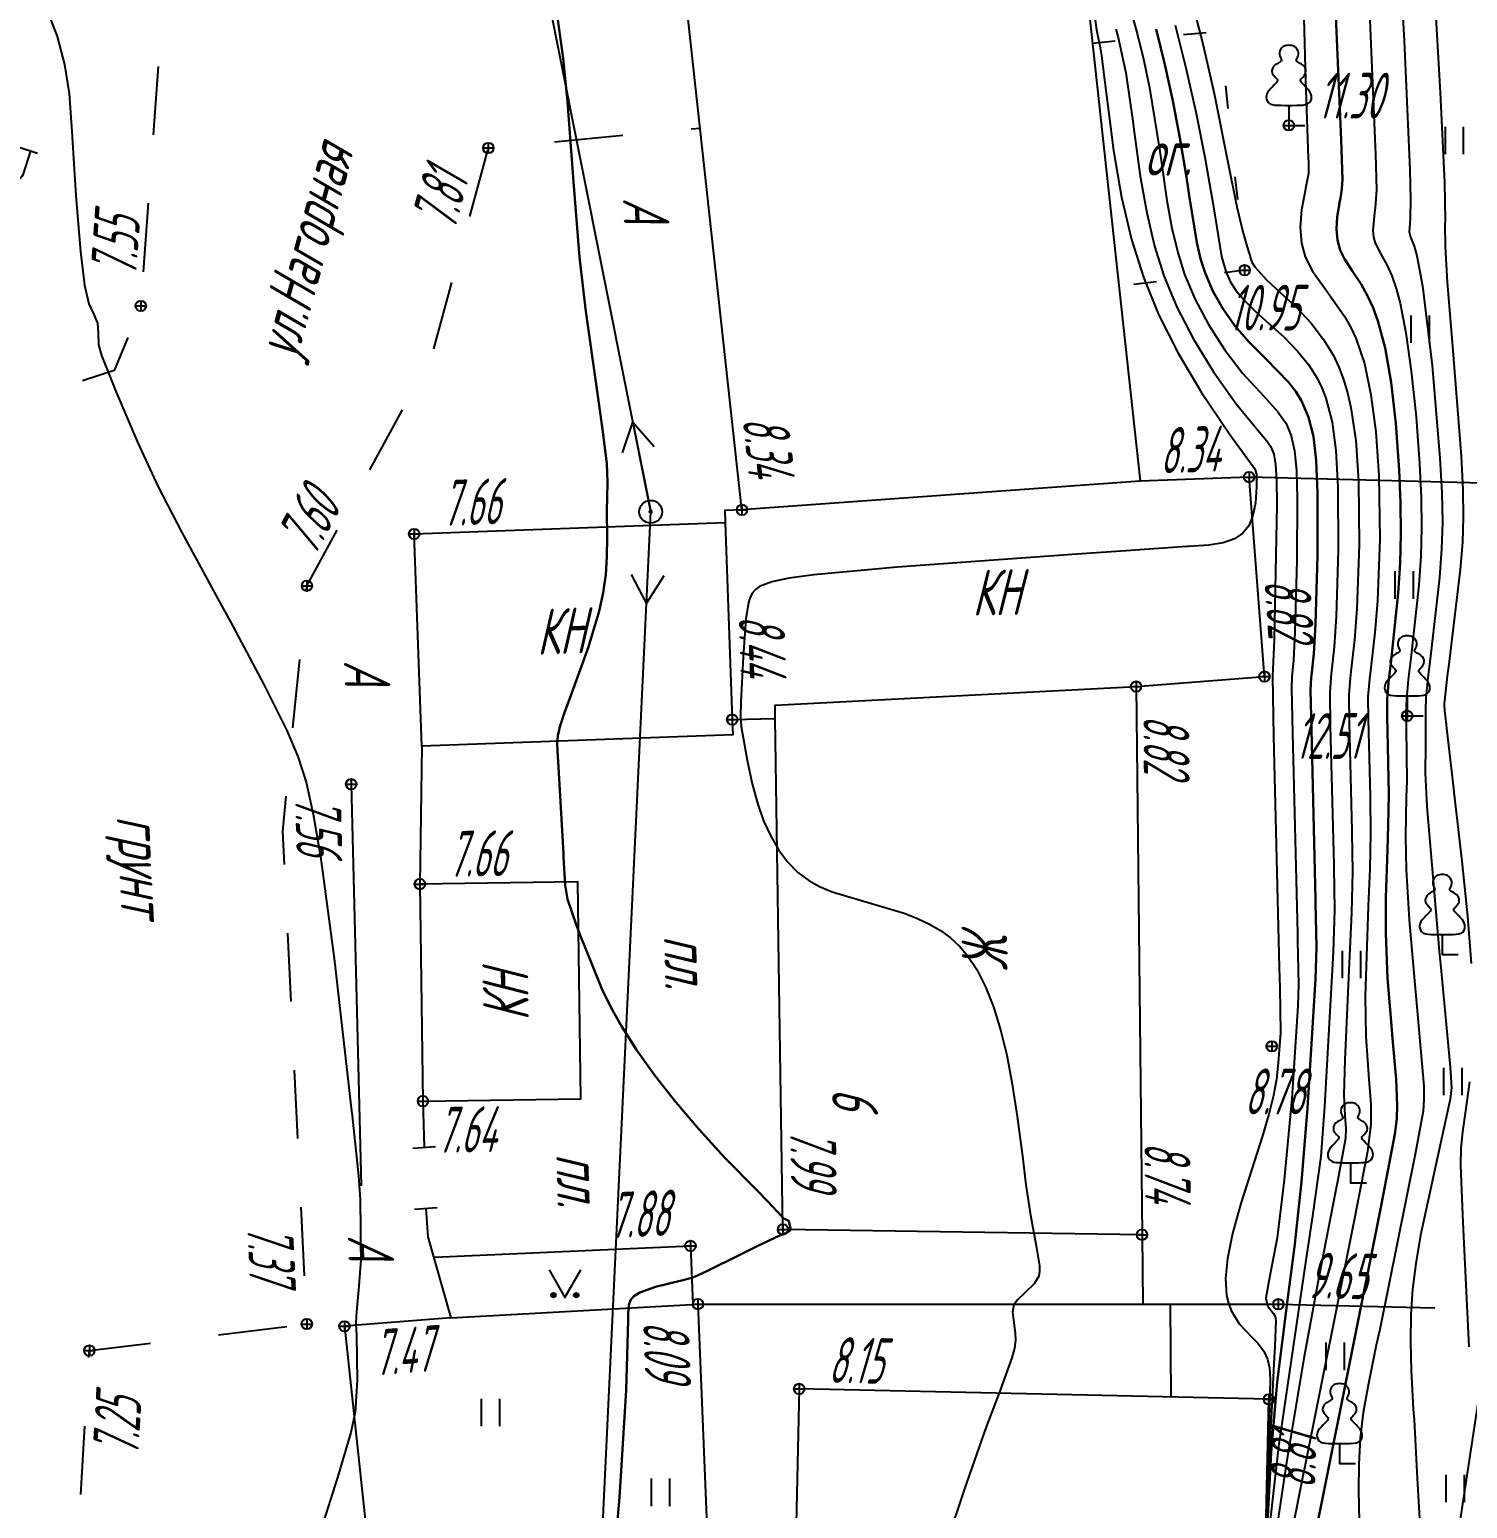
# Model space of a CAD drawing. Extents: x 1233805 to 1234355, y 654698 to 655114.
# Drawn here: x 1234185.61 to 1234217.05, y 654775.97 to 654808.29 of the extents above; entities that cross this region are included whole.
import ezdxf

# ---------------------------------------------------------------- set-up
doc = ezdxf.new("R2010")
doc.units = 0
doc.linetypes.add('ИИDash_05_15', pattern=[2, 0.5, -1.5])
doc.linetypes.add('ИИDash_15_15', pattern=[3, 1.5, -1.5])
for name, color, linetype, lineweight in [('ИИ_ГОРИЗОНТАЛИ_ОСН', 32, 'Continuous', 25), ('ИИ_ГОРИЗОНТАЛИ_УТОЛЩ', 32, 'Continuous', 30), ('ИИ_ДОРОГИ_АД', 7, 'Continuous', 25), ('ИИ_ЛЭП_НН', 250, 'Continuous', 25), ('ИИ_ОГРАДЫ', 7, 'Continuous', 25), ('ИИ_ОТМЕТКИ', 7, 'Continuous', 25), ('ИИ_СТРОЕНИЕ', 7, 'Continuous', 25), ('ИИ_УГОДЬЯ', 7, 'Continuous', 25)]:
    doc.layers.add(name, color=color, linetype=linetype, lineweight=lineweight)
doc.styles.add('VNIPISIMPLEXCUR', font='simplex.shx', dxfattribs={"width": 0.8, "oblique": 15})
doc.styles.add('ГОСТ 2.304 КУРСИВ', font='cs_gost2304.shx', dxfattribs={"oblique": 15})
doc.linetypes.add('ИИ054741_6', pattern='A,2,-0.5,[35,3dservice.shx,S=1,R=0,X=0,Y=0],-0.5,2', length=5)

# ---------------------------------------------------------------- blocks, each defined once
blk = doc.blocks.new('ИИ05401')
at = {"color": 0, "linetype": 'Continuous', "lineweight": 25}
for points in [[(-0.4, 1.2), (-0.4, 0)], [(0.4, 1.2), (0.4, 0)]]:
    blk.add_lwpolyline(points, dxfattribs=at)
blk = doc.blocks.new('ИИ05416')
at = {"linetype": 'Continuous', "lineweight": 25}
h = blk.add_hatch(color=0, dxfattribs=at)
edge = h.paths.add_edge_path()
edge.add_arc((-0.5, 0.1), 0.1, 0, 360)
h = blk.add_hatch(color=0, dxfattribs=at)
edge = h.paths.add_edge_path()
edge.add_arc((0.5, 0.1), 0.1, 0, 360)
at = {"color": 0, "linetype": 'Continuous', "lineweight": 25}
blk.add_lwpolyline([(-0.693, 1.2), (0, 0), (0.693, 1.2)], dxfattribs=at)
for centre in [(-0.5, 0.1), (0.5, 0.1)]:
    blk.add_circle(centre, 0.1, dxfattribs=at)
blk = doc.blocks.new('ИИ053881')
at = {"color": 0, "linetype": 'Continuous', "lineweight": 25}
blk.add_lwpolyline([(0, 0.875), (0.129, 0.876), (0.342, 0.878), (0.479, 0.882), (0.614, 0.891), (0.726, 0.907), (0.816, 0.94), (0.906, 1), (0.956, 1.071), (0.983, 1.151), (0.991, 1.231), (0.986, 1.295), (0.963, 1.379), (0.932, 1.445), (0.884, 1.516), (0.798, 1.61), (0.719, 1.692), (0.646, 1.766), (0.575, 1.842), (0.536, 1.889), (0.511, 1.929), (0.501, 1.967), (0.504, 1.992), (0.518, 2.017), (0.545, 2.049), (0.608, 2.115), (0.679, 2.198), (0.732, 2.29), (0.745, 2.372), (0.736, 2.444), (0.709, 2.515), (0.672, 2.575), (0.633, 2.617), (0.596, 2.646), (0.548, 2.678), (0.495, 2.709), (0.408, 2.76), (0.363, 2.789), (0.336, 2.812), (0.324, 2.831), (0.321, 2.846), (0.325, 2.865), (0.335, 2.89), (0.353, 2.928), (0.372, 2.968), (0.4, 3.034), (0.413, 3.103), (0.412, 3.19), (0.398, 3.247), (0.363, 3.319), (0.32, 3.377), (0.284, 3.414), (0.246, 3.444), (0.181, 3.476), (0.125, 3.489), (0.07, 3.496), (0, 3.5), (-0.07, 3.496), (-0.125, 3.489), (-0.181, 3.476), (-0.246, 3.444), (-0.284, 3.414), (-0.32, 3.377), (-0.363, 3.319), (-0.398, 3.247), (-0.412, 3.19), (-0.413, 3.103), (-0.4, 3.034), (-0.372, 2.968), (-0.353, 2.928), (-0.335, 2.89), (-0.325, 2.865), (-0.321, 2.846), (-0.324, 2.831), (-0.336, 2.812), (-0.363, 2.789), (-0.408, 2.76), (-0.495, 2.709), (-0.548, 2.678), (-0.596, 2.646), (-0.633, 2.617), (-0.672, 2.575), (-0.709, 2.515), (-0.736, 2.444), (-0.745, 2.372), (-0.732, 2.29), (-0.679, 2.198), (-0.608, 2.115), (-0.545, 2.049), (-0.518, 2.017), (-0.504, 1.992), (-0.501, 1.967), (-0.511, 1.929), (-0.536, 1.889), (-0.575, 1.842), (-0.646, 1.766), (-0.719, 1.692), (-0.798, 1.61), (-0.884, 1.516), (-0.932, 1.445), (-0.963, 1.379), (-0.986, 1.295), (-0.991, 1.231), (-0.983, 1.151), (-0.956, 1.071), (-0.906, 1), (-0.816, 0.94), (-0.726, 0.907), (-0.614, 0.891), (-0.479, 0.882), (-0.342, 0.878), (-0.129, 0.876)], close=True, dxfattribs=at)
blk.add_lwpolyline([(0, 0.875), (0, 0), (0.7, 0)], dxfattribs=at)
blk = doc.blocks.new('ИИ0511015')
at = {"linetype": 'Continuous', "lineweight": 25}
blk.add_hatch(color=0, dxfattribs=at).paths.add_polyline_path([(-0.05, 0, 1), (0.05, 0, 1)])
at = {"color": 0, "linetype": 'Continuous', "lineweight": 25, "flags": 128}
for points in [[(0, 0.5), (0, 3)], [(0, 2.806), (1.5, 2.806)], [(1.184, 2.806), (1.184, 1.706), (1.174, 1.617), (1.144, 1.532), (1.096, 1.456), (1.033, 1.393), (0.957, 1.345), (0.873, 1.316), (0.784, 1.306), (0.695, 1.316), (0.61, 1.345), (0.534, 1.393), (0.471, 1.456), (0.423, 1.532), (0.394, 1.617), (0.384, 1.706), (0.384, 2.806)]]:
    blk.add_lwpolyline(points, dxfattribs=at)
at = {"color": 0, "linetype": 'Continuous', "lineweight": 25}
for radius in [0.5, 0.05]:
    blk.add_circle((0, 0), radius, dxfattribs=at)
blk = doc.blocks.new('ИИ051144')
at = {"color": 0, "linetype": 'Continuous', "lineweight": 25, "flags": 128}
for points in [[(2.775, 0.707), (4, 0), (2.775, -0.707)], [(4, 0), (0, 0)]]:
    blk.add_lwpolyline(points, dxfattribs=at)
blk = doc.blocks.new('ИИ051081')
at = {"linetype": 'Continuous', "lineweight": 25}
blk.add_hatch(color=0, dxfattribs=at).paths.add_polyline_path([(-0.05, 0, 1), (0.05, 0, 1)])
at = {"color": 0, "linetype": 'Continuous', "lineweight": 25}
for radius in [0.5, 0.05]:
    blk.add_circle((0, 0), radius, dxfattribs=at)
blk = doc.blocks.new('PICKET')
at = {"color": 0, "linetype": 'Continuous', "lineweight": 25}
for p, q in [((-0.23, 0), (0.23, 0)), ((0, 0.23), (0, -0.23))]:
    blk.add_line(p, q, dxfattribs=at)
blk.add_circle((0, 0), 0.23, dxfattribs=at)
at = {"color": 0, "linetype": 'Continuous', "style": 'VNIPISIMPLEXCUR', "oblique": 15, "width": 0.8}
blk.add_attdef('OTMETKA', (1.25, 0.3), '', height=2, dxfattribs=at)
at = {"color": 8, "linetype": 'Continuous', "style": 'VNIPISIMPLEXCUR', "oblique": 15, "width": 0.8, "flags": 1}
blk.add_attdef('NOMER', (1.25, -2.7), '', height=2, dxfattribs=at)

msp = doc.modelspace()

# ---------------------------------------------------------------- linework, layer by layer
at = {"layer": 'ИИ_ГОРИЗОНТАЛИ_ОСН', "flags": 128}
for points, elevation in [([(1234213.392, 654811.508), (1234213.506, 654807.19), (1234213.57, 654805.479), (1234213.574, 654805.401), (1234213.573, 654805.145), (1234213.511, 654804.817), (1234213.507, 654804.803), (1234213.422, 654804.35), (1234213.394, 654803.97), (1234213.42, 654803.626), (1234213.502, 654803.325), (1234213.662, 654803.014), (1234213.959, 654802.596), (1234214.352, 654802.037), (1234214.492, 654801.792), (1234214.607, 654801.547), (1234214.795, 654800.991), (1234214.94, 654800.311), (1234215.045, 654799.503), (1234215.11, 654798.546), (1234215.136, 654797.153), (1234215.084, 654795.805), (1234215.025, 654795.116), (1234214.936, 654794.338), (1234214.908, 654794.104), (1234214.874, 654793.706), (1234214.878, 654793.216), (1234214.919, 654791.53), (1234214.92, 654791.497), (1234214.932, 654790.728), (1234214.915, 654789.944), (1234214.882, 654789.129), (1234214.815, 654787.154), (1234214.826, 654786.281), (1234214.885, 654785.452), (1234214.886, 654785.439), (1234214.937, 654784.803), (1234214.939, 654784.363), (1234214.865, 654783.766), (1234214.58, 654782.305), (1234213.479, 654776.809), (1234213.468, 654776.753), (1234212.836, 654773.564)], 11.5), ([(1234215.495, 654811.008), (1234215.664, 654808.051), (1234215.791, 654805.23), (1234215.806, 654804.569), (1234215.798, 654804.185), (1234215.786, 654804.047), (1234215.776, 654803.878), (1234215.794, 654803.774), (1234215.817, 654803.721), (1234215.884, 654803.559), (1234215.944, 654803.344), (1234216.066, 654802.695), (1234216.275, 654800.948), (1234216.449, 654798.925), (1234216.489, 654798.167), (1234216.501, 654797.526), (1234216.485, 654796.941), (1234216.441, 654796.319), (1234216.242, 654794.597), (1234216.183, 654794.124), (1234216.139, 654793.687), (1234216.134, 654793.413), (1234216.134, 654793.383), (1234216.131, 654792.707), (1234216.13, 654792.641), (1234216.126, 654792.035), (1234216.16, 654791.309), (1234216.433, 654788.147), (1234216.474, 654787.711), (1234216.669, 654785.612), (1234216.699, 654785.158), (1234216.671, 654784.913), (1234216.394, 654783.642), (1234216.356, 654783.477), (1234216.023, 654781.937), (1234215.92, 654781.317), (1234215.851, 654780.761), (1234215.813, 654780.205), (1234215.802, 654779.616), (1234215.819, 654778.982), (1234215.866, 654778.135), (1234215.881, 654777.901), (1234215.952, 654776.621), (1234216.023, 654775.365)], 13), ([(1234216.222, 654810.965), (1234216.452, 654806.918), (1234216.544, 654804.95), (1234216.559, 654804.114), (1234216.557, 654804.041), (1234216.559, 654803.543), (1234216.606, 654802.769), (1234216.72, 654801.368), (1234216.909, 654798.968), (1234216.948, 654798.229), (1234216.958, 654797.632), (1234216.94, 654797.089), (1234216.893, 654796.49), (1234216.64, 654794.419), (1234216.606, 654794.163), (1234216.544, 654793.623), (1234216.544, 654793.62), (1234216.541, 654793.573), (1234216.538, 654793.537), (1234216.545, 654793.404), (1234216.559, 654793.286), (1234216.582, 654793.096), (1234216.59, 654793.024), (1234216.745, 654791.704), (1234216.754, 654791.624), (1234216.928, 654790.118), (1234217.049, 654788.912), (1234217.129, 654787.879)], 13.5), ([(1234210.946, 654809.217), (1234211.267, 654807.98), (1234211.51, 654806.895), (1234211.813, 654805.395), (1234212.01, 654804.417), (1234212.145, 654803.84), (1234212.264, 654803.445), (1234212.292, 654803.361), (1234212.302, 654803.32), (1234212.336, 654803.21), (1234212.398, 654803.104), (1234212.654, 654802.823), (1234212.853, 654802.642), (1234213.296, 654802.229), (1234213.629, 654801.873), (1234213.905, 654801.518), (1234214.121, 654801.165), (1234214.24, 654800.914), (1234214.342, 654800.643), (1234214.43, 654800.349), (1234214.503, 654800.03), (1234214.607, 654799.312), (1234214.664, 654798.419), (1234214.681, 654797.031), (1234214.632, 654795.634), (1234214.579, 654794.955), (1234214.502, 654794.263), (1234214.483, 654794.113), (1234214.456, 654793.752), (1234214.464, 654793.142), (1234214.522, 654790.781), (1234214.523, 654790.741), (1234214.536, 654789.879), (1234214.511, 654788.983), (1234214.447, 654787.575), (1234214.367, 654785.769), (1234214.35, 654785.003), (1234214.369, 654784.554), (1234214.37, 654784.546), (1234214.389, 654784.272), (1234214.382, 654784.056), (1234214.216, 654783.145), (1234214.165, 654782.89), (1234213.799, 654781.021), (1234213.482, 654779.288), (1234213.102, 654777.018), (1234212.795, 654774.976)], 11), ([(1234185.977, 654808.76), (1234186.213, 654808.141), (1234186.376, 654807.527), (1234186.474, 654806.897), (1234186.534, 654806.067), (1234186.541, 654805.952), (1234186.626, 654804.658), (1234186.727, 654803.443), (1234186.813, 654802.704), (1234186.906, 654802.299), (1234187.017, 654802.062), (1234187.099, 654801.874), (1234187.109, 654801.662), (1234187.12, 654801.401), (1234187.184, 654801.166), (1234187.359, 654800.728), (1234187.447, 654800.516), (1234187.508, 654800.366), (1234187.972, 654799.271), (1234188.419, 654798.314), (1234188.941, 654797.299), (1234189.727, 654795.849), (1234189.995, 654795.359), (1234190.735, 654793.977), (1234191.235, 654792.972), (1234191.48, 654792.399), (1234191.656, 654791.843), (1234191.815, 654791.142), (1234191.973, 654790.22), (1234192.27, 654787.99), (1234192.661, 654784.588), (1234192.662, 654784.577), (1234192.665, 654784.548), (1234192.806, 654783.239), (1234192.84, 654782.716), (1234192.856, 654781.402), (1234192.814, 654780.83), (1234192.803, 654780.745), (1234192.75, 654780.184), (1234192.746, 654779.994), (1234192.746, 654779.99), (1234192.761, 654779.751), (1234192.777, 654778.763), (1234192.727, 654778.069), (1234192.724, 654778.044), (1234192.724, 654778.04), (1234192.638, 654777.623), (1234192.347, 654776.643), (1234190.829, 654771.884)], 7.5), ([(1234208.871, 654808.759), (1234208.94, 654808.288), (1234208.992, 654808.04), (1234208.995, 654808.029), (1234209.051, 654807.723), (1234209.149, 654806.9), (1234209.155, 654806.854), (1234209.307, 654805.647), (1234209.485, 654804.632), (1234209.704, 654803.706), (1234209.963, 654802.879), (1234210.297, 654802.067), (1234210.723, 654801.223), (1234211.235, 654800.357), (1234211.851, 654799.439), (1234212.366, 654798.74), (1234212.403, 654798.69), (1234212.436, 654798.571), (1234212.44, 654798.296), (1234212.417, 654797.948), (1234212.36, 654797.671), (1234212.266, 654797.448), (1234212.135, 654797.283), (1234211.953, 654797.162), (1234211.706, 654797.077), (1234211.394, 654797.024), (1234210.952, 654796.992), (1234210.911, 654796.99), (1234209.58, 654796.902), (1234209.051, 654796.864), (1234208.509, 654796.825), (1234204.583, 654796.538), (1234202.758, 654796.375), (1234202.221, 654796.301), (1234201.842, 654796.221), (1234201.574, 654796.118), (1234201.484, 654796.054), (1234201.415, 654795.978), (1234201.365, 654795.886), (1234201.328, 654795.771), (1234201.275, 654795.412), (1234201.211, 654794.58), (1234201.16, 654793.592), (1234201.155, 654793.286), (1234201.169, 654793.057), (1234201.298, 654792.326), (1234201.41, 654791.806), (1234201.526, 654791.383), (1234201.661, 654790.999), (1234201.816, 654790.658), (1234201.994, 654790.354), (1234202.192, 654790.091), (1234202.412, 654789.869), (1234202.652, 654789.689), (1234202.882, 654789.562), (1234203.156, 654789.447), (1234203.943, 654789.211), (1234204.734, 654788.978), (1234205.028, 654788.864), (1234205.289, 654788.739), (1234205.531, 654788.596), (1234205.748, 654788.436), (1234205.942, 654788.257), (1234206.114, 654788.059), (1234206.324, 654787.746), (1234206.514, 654787.371), (1234206.687, 654786.932), (1234206.841, 654786.428), (1234206.976, 654785.871), (1234207.097, 654785.24), (1234207.206, 654784.533), (1234207.325, 654783.606), (1234207.396, 654783.041), (1234207.495, 654782.375), (1234207.619, 654781.708), (1234207.694, 654781.267), (1234207.695, 654781.144), (1234207.675, 654781.043), (1234207.578, 654780.878), (1234207.374, 654780.68), (1234207.215, 654780.528), (1234207.133, 654780.414), (1234207.1, 654780.256), (1234207.13, 654780.02), (1234207.164, 654779.806), (1234207.168, 654779.634), (1234207.144, 654779.466), (1234207.089, 654779.26), (1234206.824, 654778.532), (1234206.521, 654777.724), (1234206.064, 654776.438), (1234205.64, 654775.157)], 8.5), ([(1234209.653, 654808.828), (1234209.826, 654808.21), (1234209.973, 654807.619), (1234210.1, 654807.022), (1234210.319, 654805.68), (1234210.359, 654805.379), (1234210.477, 654804.558), (1234210.586, 654803.953), (1234210.714, 654803.417), (1234210.864, 654802.942), (1234211.093, 654802.395), (1234211.386, 654801.844), (1234211.739, 654801.299), (1234212.134, 654800.785), (1234212.597, 654800.276), (1234212.907, 654799.937), (1234213.083, 654799.683), (1234213.196, 654799.415), (1234213.269, 654799.086), (1234213.309, 654798.655), (1234213.326, 654798.04), (1234213.317, 654796.69), (1234213.275, 654795.121), (1234213.245, 654794.506), (1234213.212, 654794.15), (1234213.21, 654794.139), (1234213.202, 654793.898), (1234213.223, 654792.92), (1234213.33, 654788.532), (1234213.334, 654788.378), (1234213.355, 654787.419), (1234213.344, 654786.949), (1234213.207, 654784.925), (1234213.044, 654783.15), (1234212.888, 654781.88), (1234212.709, 654780.936), (1234212.643, 654780.561), (1234212.674, 654780.397), (1234212.779, 654780.26), (1234212.809, 654780.23), (1234212.845, 654780.17), (1234212.859, 654780.069), (1234212.84, 654779.515), (1234212.819, 654779.131), (1234212.687, 654776.405), (1234212.674, 654776.06), (1234212.616, 654774.707)], 9.5), ([(1234210.656, 654808.392), (1234210.892, 654807.458), (1234211.109, 654806.494), (1234211.305, 654805.506), (1234211.488, 654804.46), (1234211.567, 654803.965), (1234211.675, 654803.335), (1234211.764, 654803.004), (1234211.861, 654802.788), (1234211.993, 654802.582), (1234212.174, 654802.368), (1234212.417, 654802.13), (1234212.637, 654801.935), (1234213.042, 654801.568), (1234213.335, 654801.266), (1234213.575, 654800.97), (1234213.762, 654800.676), (1234213.866, 654800.463), (1234213.955, 654800.234), (1234214.091, 654799.713), (1234214.175, 654799.092), (1234214.218, 654798.293), (1234214.226, 654796.912), (1234214.18, 654795.463), (1234214.134, 654794.8), (1234214.069, 654794.207), (1234214.059, 654794.122), (1234214.038, 654793.801), (1234214.05, 654793.068), (1234214.125, 654790.031), (1234214.126, 654789.984), (1234214.141, 654789.043), (1234214.111, 654788.126), (1234213.926, 654784.752), (1234213.841, 654783.656), (1234213.662, 654782.358), (1234213.507, 654781.342), (1234212.916, 654777.316), (1234212.725, 654775.644)], 10.5), ([(1234214.909, 654808.672), (1234215.042, 654805.561), (1234215.061, 654804.788), (1234215.035, 654804.396), (1234215.019, 654804.288), (1234214.982, 654803.899), (1234214.995, 654803.752), (1234215.03, 654803.624), (1234215.148, 654803.401), (1234215.287, 654803.154), (1234215.397, 654802.91), (1234215.494, 654802.63), (1234215.579, 654802.312), (1234215.705, 654801.664), (1234215.822, 654800.823), (1234215.925, 654799.829), (1234216.003, 654798.798), (1234216.037, 654798.061), (1234216.046, 654797.401), (1234216.03, 654796.783), (1234215.988, 654796.147), (1234215.813, 654794.555), (1234215.756, 654794.087), (1234215.714, 654793.652), (1234215.705, 654793.364), (1234215.713, 654793.029), (1234215.713, 654793.025), (1234215.722, 654791.867), (1234215.713, 654791.51), (1234215.698, 654790.653), (1234215.712, 654789.924), (1234215.778, 654788.835), (1234215.917, 654787.248), (1234215.924, 654787.175), (1234216.092, 654785.196), (1234216.099, 654784.905), (1234216.079, 654784.652), (1234215.908, 654783.711), (1234215.13, 654779.876), (1234215.057, 654779.534), (1234214.875, 654778.659), (1234214.772, 654778.06), (1234214.704, 654777.5), (1234214.671, 654776.936), (1234214.665, 654776.364), (1234214.683, 654775.69)], 12.5), ([(1234209.361, 654808.301), (1234209.41, 654808.12), (1234209.581, 654807.349), (1234209.734, 654806.29), (1234209.756, 654806.109), (1234209.894, 654805.09), (1234210.037, 654804.285), (1234210.21, 654803.558), (1234210.413, 654802.911), (1234210.697, 654802.226), (1234211.059, 654801.524), (1234211.495, 654800.812), (1234211.993, 654800.112), (1234212.505, 654799.491), (1234212.659, 654799.31), (1234212.743, 654799.187), (1234212.813, 654799.014), (1234212.854, 654798.784), (1234212.875, 654798.443), (1234212.88, 654797.914), (1234212.823, 654794.95), (1234212.786, 654794.148), (1234212.786, 654794.148), (1234212.809, 654792.847), (1234212.933, 654787.783), (1234212.944, 654787.353), (1234212.961, 654786.361), (1234212.912, 654785.709), (1234212.872, 654785.347), (1234212.808, 654784.992), (1234212.707, 654784.581), (1234212.57, 654784.109), (1234212.385, 654783.539), (1234212.096, 654782.633), (1234211.914, 654781.976), (1234211.8, 654781.429), (1234211.757, 654780.992), (1234211.784, 654780.619), (1234211.826, 654780.449), (1234211.886, 654780.29), (1234212.059, 654780.004), (1234212.336, 654779.706), (1234212.467, 654779.575), (1234212.597, 654779.405), (1234212.681, 654779.228), (1234212.724, 654779.036), (1234212.736, 654778.785), (1234212.721, 654778.161), (1234212.685, 654777.025), (1234212.682, 654776.922), (1234212.627, 654775.446)], 9), ([(1234217.091, 654785.292), (1234217.003, 654784.654), (1234216.939, 654784.199), (1234216.908, 654783.842), (1234216.899, 654783.47), (1234216.942, 654782.381), (1234216.959, 654782.065), (1234217.082, 654779.496)], 13.5)]:
    msp.add_lwpolyline(points, dxfattribs=dict(at, elevation=elevation))
at = {"layer": 'ИИ_ГОРИЗОНТАЛИ_УТОЛЩ', "flags": 128}
for points, elevation in [([(1234214.14, 654809.269), (1234214.289, 654805.885), (1234214.315, 654805.019), (1234214.304, 654804.813), (1234214.273, 654804.606), (1234214.261, 654804.541), (1234214.204, 654804.201), (1234214.188, 654803.93), (1234214.208, 654803.688), (1234214.266, 654803.474), (1234214.359, 654803.284), (1234214.531, 654803.021), (1234214.724, 654802.727), (1234214.867, 654802.475), (1234214.99, 654802.21), (1234215.093, 654801.93), (1234215.249, 654801.334), (1234215.38, 654800.581), (1234215.484, 654799.681), (1234215.556, 654798.672), (1234215.585, 654797.954), (1234215.591, 654797.277), (1234215.575, 654796.626), (1234215.536, 654795.976), (1234215.373, 654794.435), (1234215.332, 654794.096), (1234215.293, 654793.666), (1234215.292, 654793.29), (1234215.316, 654792.28), (1234215.317, 654792.256), (1234215.328, 654791.576), (1234215.318, 654790.905), (1234215.3, 654790.365), (1234215.268, 654789.312), (1234215.263, 654788.539), (1234215.302, 654787.558), (1234215.401, 654786.35), (1234215.404, 654786.32), (1234215.489, 654785.351), (1234215.516, 654784.78), (1234215.505, 654784.489), (1234215.459, 654784.145), (1234215.145, 654782.509), (1234213.865, 654776.11), (1234213.785, 654775.715)], 12), ([(1234197.16, 654808.503), (1234197.275, 654807.666), (1234197.373, 654806.713), (1234197.502, 654804.963), (1234197.632, 654803.318), (1234197.777, 654802.13), (1234198.021, 654800.39), (1234198.132, 654799.609), (1234198.231, 654798.81), (1234198.247, 654798.39), (1234198.247, 654798.385), (1234198.236, 654797.767), (1234198.239, 654797.198), (1234198.239, 654797.196), (1234198.236, 654796.77), (1234198.208, 654796.38), (1234198.15, 654795.981), (1234198.063, 654795.577), (1234197.83, 654794.798), (1234197.439, 654793.712), (1234197.301, 654793.339), (1234197.204, 654793.051), (1234197.16, 654792.854), (1234197.149, 654792.673), (1234197.164, 654792.388), (1234197.172, 654792.29), (1234197.284, 654790.281), (1234197.288, 654790.203), (1234197.325, 654789.591), (1234197.373, 654789.281), (1234197.565, 654788.728), (1234197.689, 654788.405), (1234197.728, 654788.303), (1234198.127, 654787.326), (1234198.331, 654786.906), (1234198.55, 654786.51), (1234198.88, 654785.988), (1234199.279, 654785.43), (1234199.738, 654784.845), (1234200.243, 654784.253), (1234200.815, 654783.632), (1234201.52, 654782.914), (1234201.756, 654782.676), (1234202.061, 654782.344), (1234202.1, 654782.303), (1234202.142, 654782.287), (1234202.209, 654782.251), (1234202.244, 654782.111), (1234202.246, 654782.094), (1234202.247, 654782.087), (1234202.243, 654782.042), (1234202.191, 654782.006), (1234201.912, 654781.886), (1234201.905, 654781.883), (1234201.536, 654781.708), (1234201.156, 654781.518), (1234200.422, 654781.153), (1234200.134, 654781.021), (1234199.875, 654780.951), (1234199.864, 654780.948), (1234199.3, 654780.806), (1234198.954, 654780.683), (1234198.826, 654780.607), (1234198.749, 654780.519), (1234198.712, 654780.407), (1234198.7, 654780.229), (1234198.699, 654780.077), (1234198.653, 654778.549), (1234198.511, 654776.207), (1234198.43, 654775.291)], 8), ([(1234210.241, 654808.301), (1234210.435, 654807.528), (1234210.609, 654806.739), (1234210.763, 654805.93), (1234210.903, 654805.07), (1234210.963, 654804.664), (1234211.132, 654803.636), (1234211.216, 654803.283), (1234211.314, 654802.973), (1234211.482, 654802.578), (1234211.699, 654802.193), (1234211.964, 654801.819), (1234212.276, 654801.457), (1234212.645, 654801.09), (1234213.135, 654800.587), (1234213.296, 654800.381), (1234213.423, 654800.179), (1234213.577, 654799.822), (1234213.681, 654799.397), (1234213.742, 654798.872), (1234213.772, 654798.167), (1234213.772, 654796.796), (1234213.728, 654795.292), (1234213.689, 654794.65), (1234213.639, 654794.17), (1234213.634, 654794.131), (1234213.62, 654793.85), (1234213.636, 654792.994), (1234213.728, 654789.282), (1234213.73, 654789.201), (1234213.748, 654788.236), (1234213.727, 654787.538), (1234213.555, 654784.716), (1234213.421, 654783.107), (1234213.267, 654781.681), (1234213.121, 654780.574), (1234212.89, 654778.722), (1234212.761, 654777.19), (1234212.665, 654775.373)], 10)]:
    msp.add_lwpolyline(points, dxfattribs=dict(at, elevation=elevation))
at = {"layer": 'ИИ_ДОРОГИ_АД', "linetype": 'ИИDash_15_15', "flags": 128}
for points in [[(1234160.88, 654911.763), (1234163.165, 654916.5), (1234165.239, 654919.415), (1234166.094, 654920.023), (1234166.836, 654920.366), (1234167.692, 654920.423), (1234168.49, 654920.366), (1234169.289, 654919.871), (1234170.468, 654916.867), (1234172.984, 654909.783), (1234176.836, 654898.471), (1234178.764, 654893.146), (1234178.667, 654892.418), (1234177.987, 654891.592), (1234177.938, 654890.523), (1234179.339, 654883.855), (1234180.242, 654879.236), (1234181.553, 654870.46), (1234182.098, 654862.128), (1234183.655, 654849.527), (1234184.728, 654844.014), (1234186.479, 654836.862), (1234188.139, 654831.484), (1234189.258, 654824.964), (1234190.134, 654819.807), (1234189.896, 654814.572), (1234188.631, 654811.41), (1234188.436, 654807.615), (1234188.043, 654802.252), (1234187.459, 654800.841), (1234185.659, 654800.257), (1234183.956, 654800.646), (1234182.367, 654801.97), (1234180.968, 654801.132)], [(1234191.938, 654714.554), (1234192.965, 654715.104), (1234194.639, 654716.753), (1234195.335, 654717.773), (1234195.754, 654718.845), (1234196.39, 654721.356), (1234196.528, 654722.788), (1234197.091, 654727.069), (1234195.475, 654733.231), (1234193.566, 654738.604), (1234191.841, 654742.808), (1234190.414, 654753.902), (1234188.539, 654763.063), (1234186.962, 654763.321), (1234186.286, 654768.894), (1234186.919, 654779.417), (1234191.672, 654779.996), (1234191.147, 654790.763), (1234191.676, 654796.134), (1234194.409, 654801.17), (1234195.642, 654805.705), (1234200.274, 654806.141)]]:
    msp.add_lwpolyline(points, dxfattribs=at)
at = {"layer": 'ИИ_ДОРОГИ_АД', "flags": 128}
for points in [[(1234192.644, 654791.796), (1234192.865, 654783.019)], [(1234209.934, 654781.947), (1234209.949, 654780.431)], [(1234194.467, 654781.46), (1234200.062, 654781.705), (1234200.11, 654780.426)], [(1234200.225, 654780.432), (1234200.816, 654765.918), (1234194.025, 654765.673)], [(1234210.552, 654780.43), (1234210.566, 654778.399)]]:
    msp.add_lwpolyline(points, dxfattribs=at)
at = {"layer": 'ИИ_ЛЭП_НН', "flags": 128}
msp.add_lwpolyline([(1234210.181, 654726.963), (1234197.131, 654754.262), (1234199.193, 654797.752), (1234192.034, 654833.676)], dxfattribs=at)
at = {"layer": 'ИИ_ОГРАДЫ', "linetype": 'ИИ054741_6'}
for points in [[(1234207.102, 654751.479), (1234209.488, 654750.706), (1234212.253, 654758.458), (1234216.291, 654771.741), (1234218.696, 654787.574), (1234219.65, 654798.318), (1234212.275, 654798.51)], [(1234194.191, 654792.627), (1234194.146, 654789.613)], [(1234194.212, 654784.868), (1234194.239, 654783.857)], [(1234194.275, 654782.524), (1234194.322, 654781.9), (1234194.82, 654780.131), (1234200.225, 654780.432), (1234212.914, 654780.43), (1234216.338, 654780.35)], [(1234194.82, 654780.131), (1234192.497, 654779.947), (1234194.104, 654764.937)]]:
    msp.add_lwpolyline(points, dxfattribs=at)
at = {"layer": 'ИИ_ОГРАДЫ', "flags": 128}
for points in [[(1234193.99, 654783.839), (1234194.489, 654783.874)], [(1234194.026, 654782.507), (1234194.525, 654782.542)]]:
    msp.add_lwpolyline(points, dxfattribs=at)
at = {"layer": 'ИИ_СТРОЕНИЕ'}
for points in [[(1234207.264, 654822.572), (1234209.893, 654798.425), (1234201.188, 654797.794), (1234198.54, 654821.984)], [(1234194.021, 654797.268), (1234200.818, 654797.517), (1234200.974, 654793.211), (1234200.988, 654792.876), (1234194.191, 654792.627)], [(1234202.083, 654782.063), (1234201.916, 654793.235), (1234201.911, 654793.525), (1234209.804, 654793.932), (1234209.934, 654781.947)], [(1234194.146, 654789.613), (1234194.212, 654784.868), (1234197.665, 654784.916), (1234197.599, 654789.661)], [(1234202.439, 654778.578), (1234202.208, 654768.086), (1234210.33, 654767.906), (1234210.406, 654772.034), (1234212.562, 654771.924), (1234212.709, 654778.351)]]:
    msp.add_lwpolyline(points, close=True, dxfattribs=at)
at = {"layer": 'ИИ_СТРОЕНИЕ', "flags": 128}
msp.add_lwpolyline([(1234201.188, 654797.794), (1234200.81, 654797.777), (1234200.818, 654797.517), (1234200.974, 654793.211), (1234201.916, 654793.235), (1234201.911, 654793.525), (1234209.804, 654793.932), (1234212.611, 654794.15), (1234212.275, 654798.51), (1234209.893, 654798.425)], close=True, dxfattribs=at)
at = {"layer": 'ИИ_УГОДЬЯ', "linetype": 'ИИDash_05_15', "flags": 128}
msp.add_lwpolyline([(1234208.85, 654807.998), (1234211.638, 654808.259), (1234212.178, 654803.033), (1234209.43, 654802.676)], dxfattribs=at)

# ---------------------------------------------------------------- block references
at = {"layer": 'ИИ_ЛЭП_НН'}
for name, p, xscale, yscale, zscale, rotation in [('ИИ0511015', (1234184.636, 654804.491, -11.67), 0.4999999999999995, 0.4999999999999995, 0.4999999999999995, 342.0719910454135), ('ИИ051144', (1234199.193, 654797.752), 0.4999999999999992, 0.4999999999999992, 0.4999999999999992, 101.2690496347045), ('ИИ051144', (1234199.193, 654797.752), 0.4999999999999997, 0.4999999999999997, 0.4999999999999997, 267.2856502830671)]:
    msp.add_blockref(name, p, dxfattribs=dict(at, xscale=xscale, yscale=yscale, zscale=zscale, rotation=rotation))
at = {"layer": 'ИИ_ЛЭП_НН', "xscale": 0.5, "yscale": 0.5, "zscale": 0.5}
msp.add_blockref('ИИ051081', (1234199.193, 654797.752), dxfattribs=at)
at = {"layer": 'ИИ_ОТМЕТКИ'}
ref = msp.add_blockref('PICKET', (1234213.146, 654806.199, 11.303), dxfattribs=dict(at, xscale=0.5, yscale=0.5, zscale=0.5))
ref.add_attrib('OTMETKA', '11.30', (1234213.771, 654806.349, 11.303), dxfattribs={"layer": '0', "color": 0, "linetype": 'Continuous', "height": 1, "style": 'ГОСТ 2.304 КУРСИВ', "oblique": 15, "width": 0.65})
ref = msp.add_blockref('PICKET', (1234195.642, 654805.705, 7.813), dxfattribs=dict(at, xscale=0.5, yscale=0.5, zscale=0.5))
ref.add_attrib('OTMETKA', '7.81', (1234194.905, 654803.881, 7.813), dxfattribs={"layer": '0', "color": 0, "linetype": 'Continuous', "height": 1, "rotation": 74.79, "style": 'ГОСТ 2.304 КУРСИВ', "oblique": 15, "width": 0.65})
ref = msp.add_blockref('PICKET', (1234188.043, 654802.252, 7.553), dxfattribs=dict(at, xscale=0.5, yscale=0.5, zscale=0.5))
ref.add_attrib('OTMETKA', '7.55', (1234187.939, 654802.886, 7.553), dxfattribs={"layer": '0', "color": 0, "linetype": 'Continuous', "height": 1, "rotation": 85.8091, "style": 'ГОСТ 2.304 КУРСИВ', "oblique": 15, "width": 0.65})
ref = msp.add_blockref('PICKET', (1234212.178, 654803.033, 10.947), dxfattribs=dict(at, xscale=0.5, yscale=0.5, zscale=0.5))
ref.add_attrib('OTMETKA', '10.95', (1234211.827, 654801.715, 10.947), dxfattribs={"layer": '0', "color": 0, "linetype": 'Continuous', "height": 1, "style": 'ГОСТ 2.304 КУРСИВ', "oblique": 15, "width": 0.65})
ref = msp.add_blockref('PICKET', (1234201.188, 654797.794, 8.342), dxfattribs=dict(at, xscale=0.5, yscale=0.5, zscale=0.5))
ref.add_attrib('OTMETKA', '8.34', (1234201.195, 654799.789, 8.342), dxfattribs={"layer": '0', "color": 0, "linetype": 'Continuous', "height": 1, "rotation": 276.2467, "style": 'ГОСТ 2.304 КУРСИВ', "oblique": 15, "width": 0.65})
ref = msp.add_blockref('PICKET', (1234212.275, 654798.51, 8.34), dxfattribs=dict(at, xscale=0.5, yscale=0.5, zscale=0.5))
ref.add_attrib('OTMETKA', '8.34', (1234210.332, 654798.588, 8.34), dxfattribs={"layer": '0', "color": 0, "linetype": 'Continuous', "height": 1, "rotation": 2.0543, "style": 'ГОСТ 2.304 КУРСИВ', "oblique": 15, "width": 0.65})
ref = msp.add_blockref('PICKET', (1234191.676, 654796.134, 7.598), dxfattribs=dict(at, xscale=0.5, yscale=0.5, zscale=0.5))
ref.add_attrib('OTMETKA', '7.60', (1234191.842, 654796.755, 7.598), dxfattribs={"layer": '0', "color": 0, "linetype": 'Continuous', "height": 1, "rotation": 61.5044, "style": 'ГОСТ 2.304 КУРСИВ', "oblique": 15, "width": 0.65})
ref = msp.add_blockref('PICKET', (1234194.021, 654797.268, 7.664), dxfattribs=dict(at, xscale=0.5, yscale=0.5, zscale=0.5))
ref.add_attrib('OTMETKA', '7.66', (1234194.64, 654797.44, 7.664), dxfattribs={"layer": '0', "color": 0, "linetype": 'Continuous', "height": 1, "rotation": 2.0973, "style": 'ГОСТ 2.304 КУРСИВ', "oblique": 15, "width": 0.65})
ref = msp.add_blockref('PICKET', (1234212.611, 654794.15, 8.82), dxfattribs=dict(at, xscale=0.5, yscale=0.5, zscale=0.5))
ref.add_attrib('OTMETKA', '8.82', (1234212.601, 654796.254, 8.82), dxfattribs={"layer": '0', "color": 0, "linetype": 'Continuous', "height": 1, "rotation": 274.3991, "style": 'ГОСТ 2.304 КУРСИВ', "oblique": 15, "width": 0.65})
ref = msp.add_blockref('PICKET', (1234200.974, 654793.211, 8.439), dxfattribs=dict(at, xscale=0.5, yscale=0.5, zscale=0.5))
ref.add_attrib('OTMETKA', '8.44', (1234201.11, 654795.485, 8.439), dxfattribs={"layer": '0', "color": 0, "linetype": 'Continuous', "height": 1, "rotation": 272.0716, "style": 'ГОСТ 2.304 КУРСИВ', "oblique": 15, "width": 0.65})
ref = msp.add_blockref('PICKET', (1234209.804, 654793.932, 8.82), dxfattribs=dict(at, xscale=0.5, yscale=0.5, zscale=0.5))
ref.add_attrib('OTMETKA', '8.82', (1234209.961, 654793.309, 8.82), dxfattribs={"layer": '0', "color": 0, "linetype": 'Continuous', "height": 1, "rotation": 270.6174, "style": 'ГОСТ 2.304 КУРСИВ', "oblique": 15, "width": 0.65})
ref = msp.add_blockref('PICKET', (1234215.733, 654793.291, 12.514), dxfattribs=dict(at, xscale=0.5, yscale=0.5, zscale=0.5))
ref.add_attrib('OTMETKA', '12.51', (1234213.277, 654792.351, 12.514), dxfattribs={"layer": '0', "color": 0, "linetype": 'Continuous', "height": 1, "style": 'ГОСТ 2.304 КУРСИВ', "oblique": 15, "width": 0.65})
ref = msp.add_blockref('PICKET', (1234192.644, 654791.796, 7.557), dxfattribs=dict(at, xscale=0.5, yscale=0.5, zscale=0.5))
ref.add_attrib('OTMETKA', '7.56', (1234191.417, 654791.526, 7.557), dxfattribs={"layer": '0', "color": 0, "linetype": 'Continuous', "height": 1, "rotation": 271.4403, "style": 'ГОСТ 2.304 КУРСИВ', "oblique": 15, "width": 0.65})
ref = msp.add_blockref('PICKET', (1234194.146, 654789.613, 7.658), dxfattribs=dict(at, xscale=0.5, yscale=0.5, zscale=0.5))
ref.add_attrib('OTMETKA', '7.66', (1234194.768, 654789.772, 7.658), dxfattribs={"layer": '0', "color": 0, "linetype": 'Continuous', "height": 1, "rotation": 0.7986, "style": 'ГОСТ 2.304 КУРСИВ', "oblique": 15, "width": 0.65})
ref = msp.add_blockref('PICKET', (1234212.772, 654786.067, 8.775), dxfattribs=dict(at, xscale=0.5, yscale=0.5, zscale=0.5))
ref.add_attrib('OTMETKA', '8.78', (1234212.17, 654784.58, 8.775), dxfattribs={"layer": '0', "color": 0, "linetype": 'Continuous', "height": 1, "style": 'ГОСТ 2.304 КУРСИВ', "oblique": 15, "width": 0.65})
ref = msp.add_blockref('PICKET', (1234194.212, 654784.868, 7.638), dxfattribs=dict(at, xscale=0.5, yscale=0.5, zscale=0.5))
ref.add_attrib('OTMETKA', '7.64', (1234194.519, 654783.739, 7.638), dxfattribs={"layer": '0', "color": 0, "linetype": 'Continuous', "height": 1, "rotation": 0.7986, "style": 'ГОСТ 2.304 КУРСИВ', "oblique": 15, "width": 0.65})
ref = msp.add_blockref('PICKET', (1234202.083, 654782.063, 7.988), dxfattribs=dict(at, xscale=0.5, yscale=0.5, zscale=0.5))
ref.add_attrib('OTMETKA', '7.99', (1234202.241, 654784.256, 7.988), dxfattribs={"layer": '0', "color": 0, "linetype": 'Continuous', "height": 1, "rotation": 270.8576, "style": 'ГОСТ 2.304 КУРСИВ', "oblique": 15, "width": 0.65})
ref = msp.add_blockref('PICKET', (1234209.934, 654781.947, 8.742), dxfattribs=dict(at, xscale=0.5, yscale=0.5, zscale=0.5))
ref.add_attrib('OTMETKA', '8.74', (1234209.986, 654783.975, 8.742), dxfattribs={"layer": '0', "color": 0, "linetype": 'Continuous', "height": 1, "rotation": 270.6174, "style": 'ГОСТ 2.304 КУРСИВ', "oblique": 15, "width": 0.65})
ref = msp.add_blockref('PICKET', (1234200.062, 654781.705, 7.884), dxfattribs=dict(at, xscale=0.5, yscale=0.5, zscale=0.5))
ref.add_attrib('OTMETKA', '7.88', (1234198.296, 654781.871, 7.884), dxfattribs={"layer": '0', "color": 0, "linetype": 'Continuous', "height": 1, "rotation": 2.5098, "style": 'ГОСТ 2.304 КУРСИВ', "oblique": 15, "width": 0.65})
ref = msp.add_blockref('PICKET', (1234191.672, 654779.996, 7.372), dxfattribs=dict(at, xscale=0.5, yscale=0.5, zscale=0.5))
ref.add_attrib('OTMETKA', '7.37', (1234190.367, 654782.142, 7.372), dxfattribs={"layer": '0', "color": 0, "linetype": 'Continuous', "height": 1, "rotation": 272.7915, "style": 'ГОСТ 2.304 КУРСИВ', "oblique": 15, "width": 0.65})
ref = msp.add_blockref('PICKET', (1234212.914, 654780.43, 9.648), dxfattribs=dict(at, xscale=0.5, yscale=0.5, zscale=0.5))
ref.add_attrib('OTMETKA', '9.65', (1234213.542, 654780.565, 9.648), dxfattribs={"layer": '0', "color": 0, "linetype": 'Continuous', "height": 1, "rotation": 358.6544, "style": 'ГОСТ 2.304 КУРСИВ', "oblique": 15, "width": 0.65})
ref = msp.add_blockref('PICKET', (1234200.225, 654780.432, 8.088), dxfattribs=dict(at, xscale=0.5, yscale=0.5, zscale=0.5))
ref.add_attrib('OTMETKA', '8.09', (1234199.021, 654780.058, 8.088), dxfattribs={"layer": '0', "color": 0, "linetype": 'Continuous', "height": 1, "rotation": 272.3343, "style": 'ГОСТ 2.304 КУРСИВ', "oblique": 15, "width": 0.65})
ref = msp.add_blockref('PICKET', (1234192.497, 654779.947, 7.471), dxfattribs=dict(at, xscale=0.5, yscale=0.5, zscale=0.5))
ref.add_attrib('OTMETKA', '7.47', (1234193.165, 654778.866, 7.471), dxfattribs={"layer": '0', "color": 0, "linetype": 'Continuous', "height": 1, "rotation": 4.5209, "style": 'ГОСТ 2.304 КУРСИВ', "oblique": 15, "width": 0.65})
ref = msp.add_blockref('PICKET', (1234202.439, 654778.578, 8.153), dxfattribs=dict(at, xscale=0.5, yscale=0.5, zscale=0.5))
ref.add_attrib('OTMETKA', '8.15', (1234203.067, 654778.714, 8.153), dxfattribs={"layer": '0', "color": 0, "linetype": 'Continuous', "height": 1, "rotation": 358.7348, "style": 'ГОСТ 2.304 КУРСИВ', "oblique": 15, "width": 0.65})
ref = msp.add_blockref('PICKET', (1234186.919, 654779.417, 7.249), dxfattribs=dict(at, xscale=0.5, yscale=0.5, zscale=0.5))
ref.add_attrib('OTMETKA', '7.25', (1234187.985, 654777.1, 7.249), dxfattribs={"layer": '0', "color": 0, "linetype": 'Continuous', "height": 1, "rotation": 86.5593, "style": 'ГОСТ 2.304 КУРСИВ', "oblique": 15, "width": 0.65})
ref = msp.add_blockref('PICKET', (1234212.709, 654778.351, 8.81), dxfattribs=dict(at, xscale=0.5, yscale=0.5, zscale=0.5))
ref.add_attrib('OTMETKA', '8.81', (1234213.725, 654776.385, 8.81), dxfattribs={"layer": '0', "color": 0, "linetype": 'Continuous', "height": 1, "rotation": 88.6934, "style": 'ГОСТ 2.304 КУРСИВ', "oblique": 15, "width": 0.65})
at = {"layer": 'ИИ_УГОДЬЯ', "xscale": 0.5, "yscale": 0.5, "zscale": 0.5}
for name, p in [('ИИ053881', (1234213.146, 654806.199, -11.67)), ('ИИ05401', (1234216.759, 654805.568)), ('ИИ05401', (1234216.013, 654801.444)), ('ИИ05401', (1234215.664, 654795.851)), ('ИИ053881', (1234215.733, 654793.291, -11.67)), ('ИИ053881', (1234216.499, 654788.072, -11.67)), ('ИИ05401', (1234214.512, 654787.557)), ('ИИ05401', (1234216.725, 654784.997)), ('ИИ053881', (1234214.49, 654783.084, -11.67)), ('ИИ05416', (1234197.315, 654780.578)), ('ИИ05401', (1234214.153, 654778.991)), ('ИИ053881', (1234214.254, 654776.944, -11.67)), ('ИИ05401', (1234195.683, 654777.763)), ('ИИ05401', (1234216.774, 654776.101)), ('ИИ05401', (1234199.404, 654776.018))]:
    msp.add_blockref(name, p, dxfattribs=at)

# ---------------------------------------------------------------- texts
at = {"layer": 'ИИ_ДОРОГИ_АД', "style": 'ГОСТ 2.304 КУРСИВ', "oblique": 15, "width": 0.8}
for s, rotation, p in [('ул.Нагорная', 74.79, (1234191.457, 654801.049)), ('А', 271.6713, (1234198.588, 654804.612)), ('А', 271.6713, (1234192.487, 654794.499)), ('грунт', 272.7915, (1234187.517, 654791.096)), ('пл.', 271.6713, (1234199.479, 654788.481)), ('пл.', 271.6713, (1234197.123, 654783.714)), ('А', 271.6713, (1234192.569, 654781.937))]:
    msp.add_text(s, height=1, rotation=rotation, dxfattribs=at).set_placement(p)
at = {"layer": 'ИИ_СТРОЕНИЕ', "style": 'ГОСТ 2.304 КУРСИВ', "oblique": 15, "width": 0.8}
for s, rotation, p in [('КН', 0.8576, (1234206.223, 654795.484)), ('КН', 2.0973, (1234196.707, 654794.625)), ('Ж', 270.8576, (1234205.983, 654788.729)), ('КН', 90.7986, (1234196.527, 654786.624)), ('6', 270.8576, (1234203.156, 654785.156))]:
    msp.add_text(s, height=1, rotation=rotation, dxfattribs=at).set_placement(p)
at = {"layer": 'ИИ_УГОДЬЯ', "style": 'ГОСТ 2.304 КУРСИВ', "oblique": 15, "width": 0.8}
msp.add_text('ог.', height=1, dxfattribs=at).set_placement((1234209.99, 654805.101))

doc.saveas('drawing.dxf')
